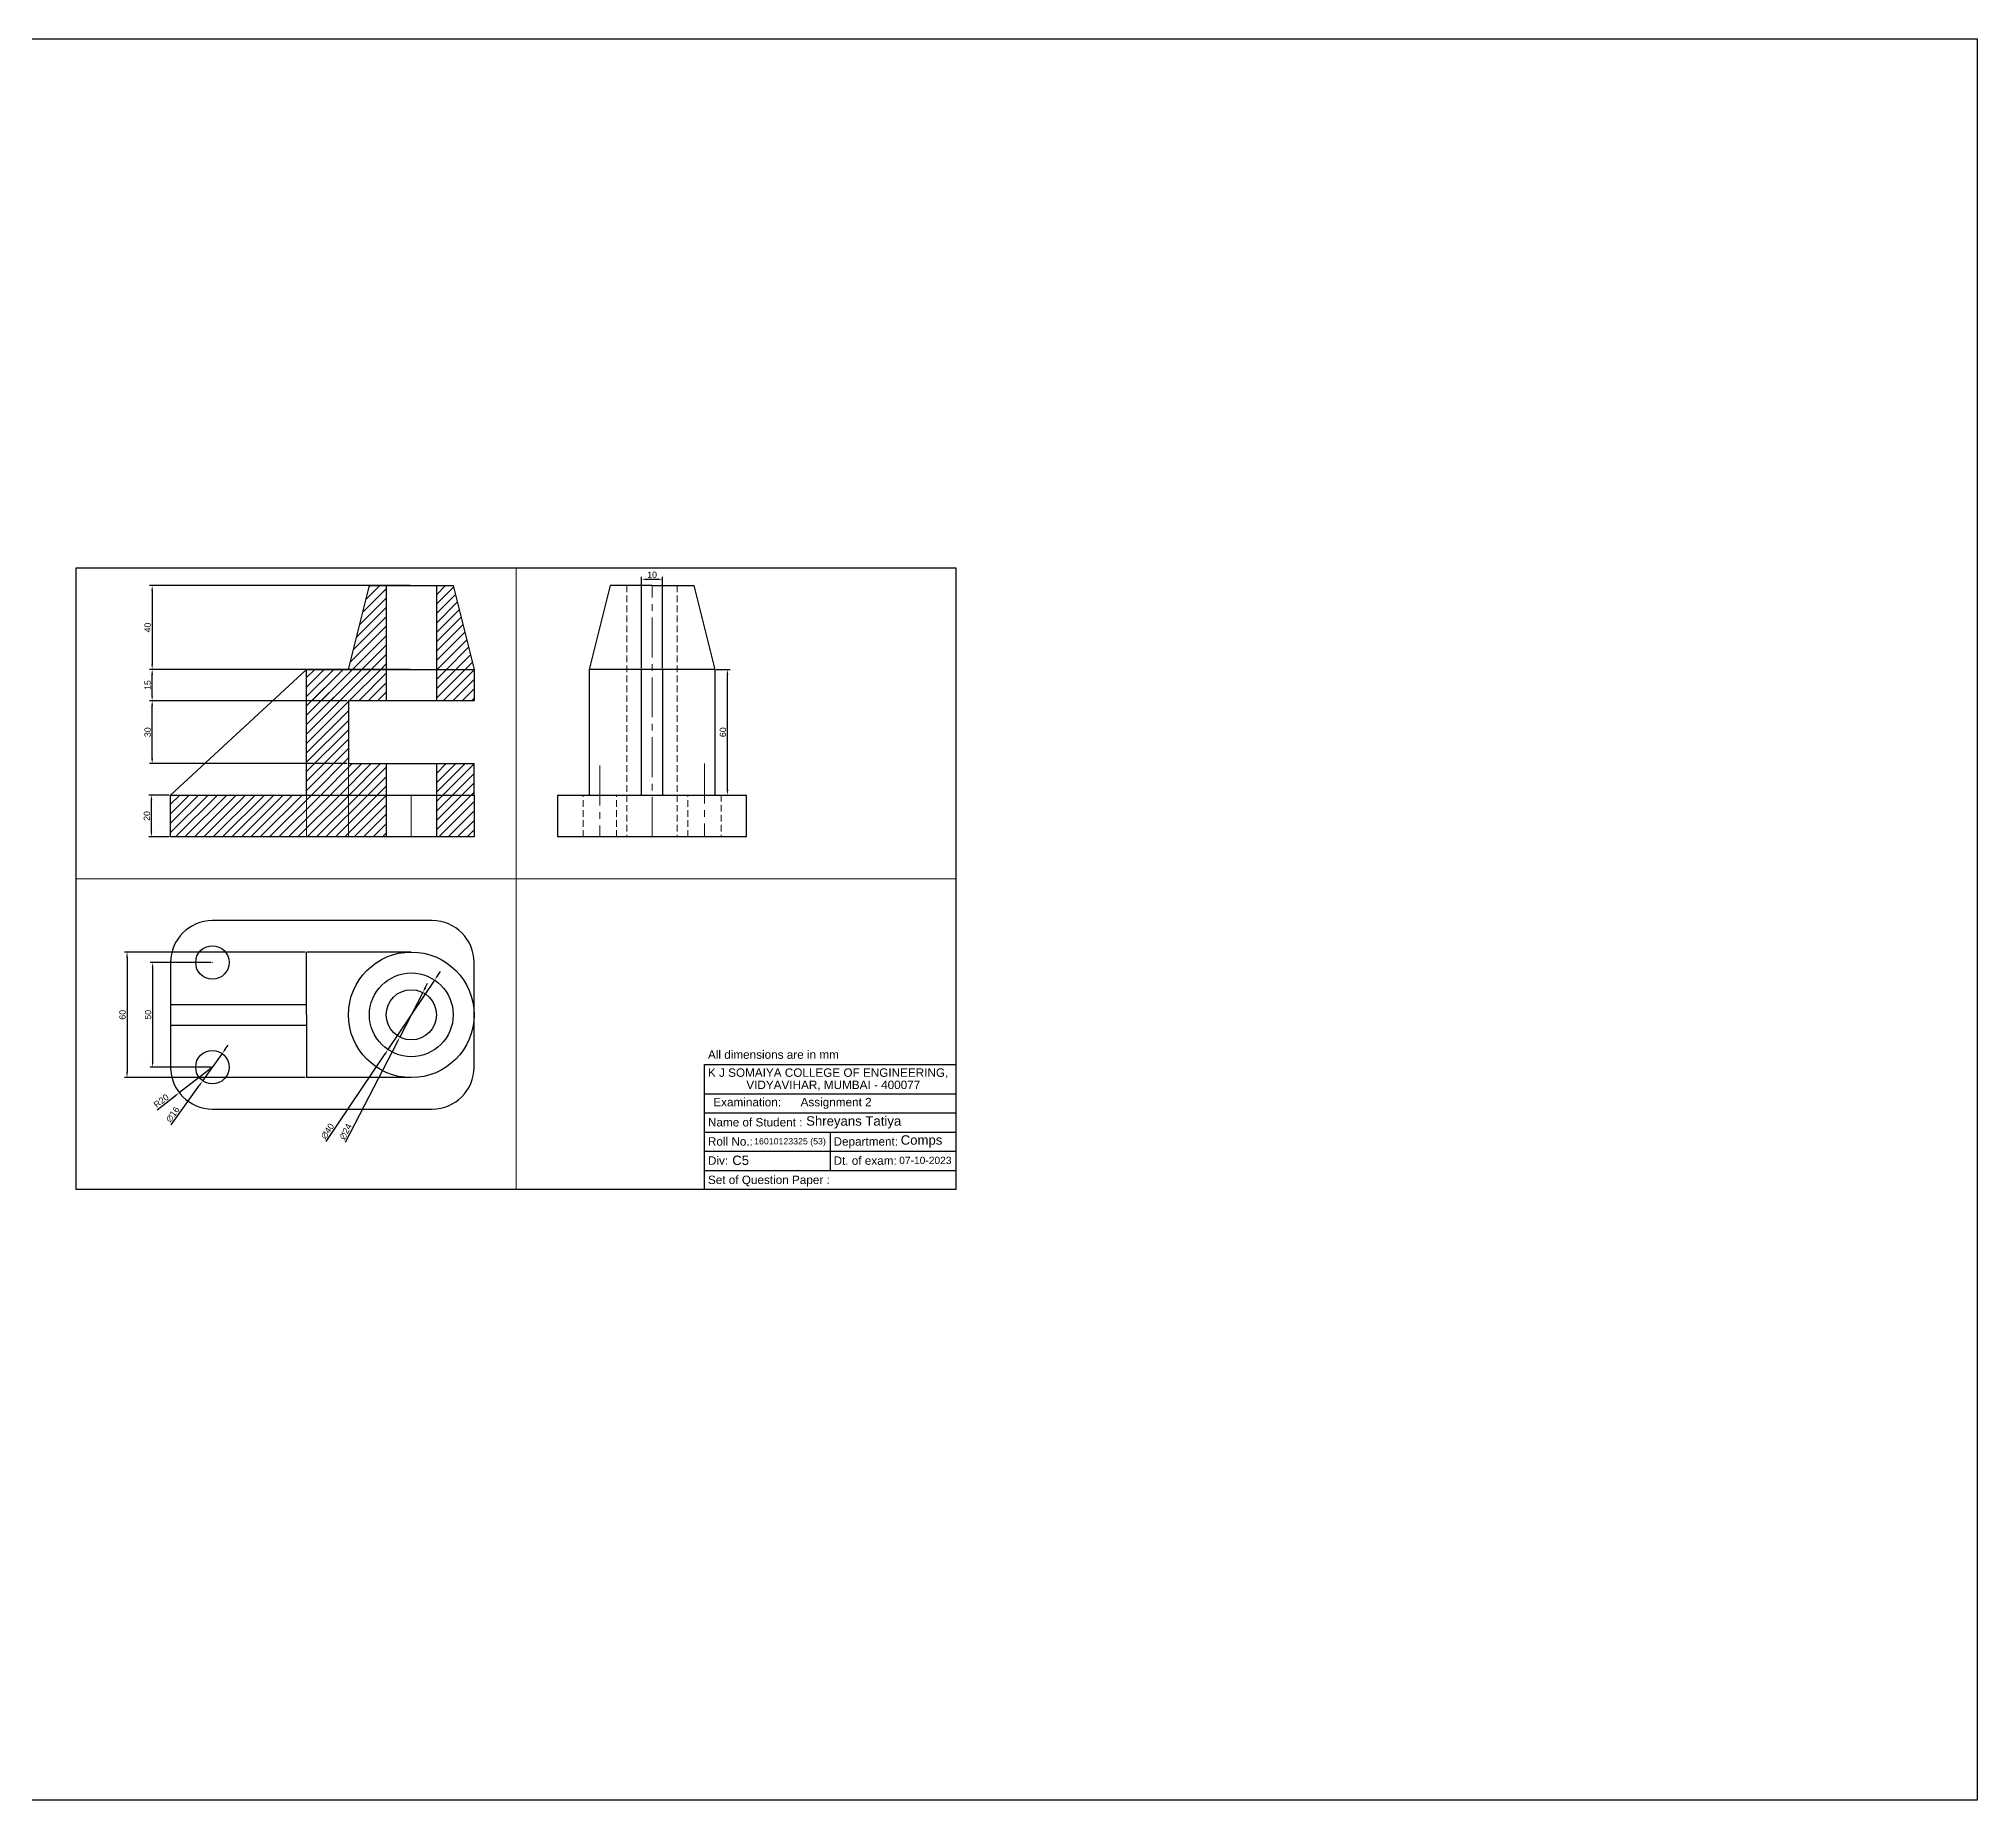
# Model space of a CAD drawing. Header units: millimetres. Extents: x 1946 to 3739, y 871 to 1713.
# Drawn here: x 2814 to 3739, y 871 to 1713 of the extents above; entities that cross this region are included whole.
import ezdxf

# ---------------------------------------------------------------- set-up
doc = ezdxf.new("R2010")
doc.units = ezdxf.units.MM
doc.linetypes.add('CENTER2', pattern=[28.575, 19.05, -3.175, 3.175, -3.175])
doc.linetypes.add('HIDDEN2', pattern=[4.7625, 3.175, -1.5875])
doc.styles.get("Standard").update_dxf_attribs({"font": 'arial.ttf'})
doc.dimstyles.new('ISO-25', dxfattribs={"dimtxt": 3, "dimasz": 2.5, "dimexe": 1.25, "dimexo": 0.625, "dimtad": 1, "dimdec": 0, "dimdsep": 46, "dimtxsty": 'Standard', "dimcen": 2.5, "dimadec": 0, "dimazin": 0, "dimtfac": 1, "dimtdec": 0, "dimtmove": 0, "dimatfit": 3, "dimfxl": 1, "dimarcsym": 0})
pattern_1 = [(45, (-80, -20), (-2.245064, 2.245064), [])]

# ---------------------------------------------------------------- blocks, each defined once
blk = doc.blocks.new('*D21')
at = {"color": 0, "lineweight": -2, "transparency": 16777216}
for p, q in [((2998.15, 1259.32), (2999.3, 1261.54)), ((2997.01, 1257.1), (2985.99, 1235.77)), ((2960.11, 1185.67), (2984.84, 1233.55))]:
    blk.add_line(p, q, dxfattribs=at)
at = {"color": 0, "lineweight": -3, "transparency": 16777216}
for points in [[(2997.78, 1259.51), (2998.52, 1259.13), (2997.01, 1257.1)], [(2984.47, 1233.75), (2985.21, 1233.36), (2985.99, 1235.77)]]:
    blk.add_solid(points, dxfattribs=at)
at = {"layer": 'Defpoints', "color": 0, "lineweight": -3, "transparency": 16777216}
for p in [(2997.01, 1257.1), (2985.99, 1235.77)]:
    blk.add_point(p, dxfattribs=at)
at = {"color": 0, "lineweight": -3, "transparency": 16777216, "insert": (2960.13, 1190.6), "char_height": 3, "attachment_point": 5, "rotation": 62.68019}
blk.add_mtext('∅24', dxfattribs=at)
blk = doc.blocks.new('*D22')
at = {"color": 0, "lineweight": -2, "transparency": 16777216}
for p, q in [((3002.65, 1263.04), (2980.35, 1229.83)), ((3004.04, 1265.12), (3005.43, 1267.19)), ((2950.88, 1185.92), (2978.96, 1227.75))]:
    blk.add_line(p, q, dxfattribs=at)
at = {"color": 0, "lineweight": -3, "transparency": 16777216}
for points in [[(3003.69, 1265.35), (3004.38, 1264.89), (3002.65, 1263.04)], [(2978.61, 1227.99), (2979.3, 1227.52), (2980.35, 1229.83)]]:
    blk.add_solid(points, dxfattribs=at)
at = {"layer": 'Defpoints', "color": 0, "lineweight": -3, "transparency": 16777216}
for p in [(3002.65, 1263.04), (2980.35, 1229.83)]:
    blk.add_point(p, dxfattribs=at)
at = {"color": 0, "lineweight": -3, "transparency": 16777216, "insert": (2951.47, 1190.82), "char_height": 3, "attachment_point": 5, "rotation": 56.12847}
blk.add_mtext('∅40', dxfattribs=at)
blk = doc.blocks.new('*D23')
at = {"color": 0, "lineweight": -2, "transparency": 16777216}
for p, q in [((2902.61, 1229.97), (2904.07, 1232)), ((2901.16, 1227.94), (2891.84, 1214.93)), ((2876.8, 1193.94), (2890.38, 1212.9))]:
    blk.add_line(p, q, dxfattribs=at)
at = {"color": 0, "lineweight": -3, "transparency": 16777216}
for points in [[(2902.28, 1230.21), (2902.95, 1229.73), (2901.16, 1227.94)], [(2890.04, 1213.14), (2890.72, 1212.66), (2891.84, 1214.93)]]:
    blk.add_solid(points, dxfattribs=at)
at = {"layer": 'Defpoints', "color": 0, "lineweight": -3, "transparency": 16777216}
for p in [(2901.16, 1227.94), (2891.84, 1214.93)]:
    blk.add_point(p, dxfattribs=at)
at = {"color": 0, "lineweight": -3, "transparency": 16777216, "insert": (2877.54, 1198.83), "char_height": 3, "attachment_point": 5, "rotation": 54.3751}
blk.add_mtext('∅16', dxfattribs=at)
blk = doc.blocks.new('*D24')
at = {"color": 0, "lineweight": -2, "transparency": 16777216}
for p, q in [((2896.5, 1221.44), (2880.65, 1209.24)), ((2870.03, 1201.06), (2878.67, 1207.71))]:
    blk.add_line(p, q, dxfattribs=at)
at = {"color": 0, "lineweight": -3, "transparency": 16777216}
blk.add_solid([(2878.42, 1208.04), (2878.92, 1207.38), (2880.65, 1209.24)], dxfattribs=at)
at = {"layer": 'Defpoints', "color": 0, "lineweight": -3, "transparency": 16777216}
for p in [(2896.5, 1221.44), (2880.65, 1209.24)]:
    blk.add_point(p, dxfattribs=at)
at = {"color": 0, "lineweight": -3, "transparency": 16777216, "insert": (2872.04, 1205.33), "char_height": 3, "attachment_point": 5, "rotation": 37.58997}
blk.add_mtext('R20', dxfattribs=at)
blk = doc.blocks.new('*D25')
at = {"color": 0, "lineweight": -2, "transparency": 16777216}
for p, q in [((2895.87, 1271.44), (2866.69, 1271.44)), ((2867.94, 1268.94), (2867.94, 1223.94)), ((2895.87, 1221.44), (2866.69, 1221.44))]:
    blk.add_line(p, q, dxfattribs=at)
at = {"color": 0, "lineweight": -3, "transparency": 16777216}
for points in [[(2867.52, 1268.94), (2868.35, 1268.94), (2867.94, 1271.44)], [(2867.52, 1223.94), (2868.35, 1223.94), (2867.94, 1221.44)]]:
    blk.add_solid(points, dxfattribs=at)
at = {"layer": 'Defpoints', "color": 0, "lineweight": -3, "transparency": 16777216}
for p in [(2896.5, 1271.44), (2867.94, 1221.44), (2896.5, 1221.44)]:
    blk.add_point(p, dxfattribs=at)
at = {"color": 0, "lineweight": -3, "transparency": 16777216, "insert": (2865.78, 1246.44), "char_height": 3, "attachment_point": 5, "rotation": 90}
blk.add_mtext('50', dxfattribs=at)
blk = doc.blocks.new('*D28')
at = {"color": 0, "lineweight": -2, "transparency": 16777216}
for p, q in [((2875.87, 1351.44), (2866.12, 1351.44)), ((2867.37, 1333.94), (2867.37, 1348.94)), ((2875.87, 1331.44), (2866.12, 1331.44))]:
    blk.add_line(p, q, dxfattribs=at)
at = {"color": 0, "lineweight": -3, "transparency": 16777216}
for points in [[(2866.95, 1348.94), (2867.78, 1348.94), (2867.37, 1351.44)], [(2866.95, 1333.94), (2867.78, 1333.94), (2867.37, 1331.44)]]:
    blk.add_solid(points, dxfattribs=at)
at = {"layer": 'Defpoints', "color": 0, "lineweight": -3, "transparency": 16777216}
for p in [(2867.37, 1351.44), (2876.5, 1351.44), (2876.5, 1331.44)]:
    blk.add_point(p, dxfattribs=at)
at = {"color": 0, "lineweight": -3, "transparency": 16777216, "insert": (2865.21, 1341.44), "char_height": 3, "attachment_point": 5, "rotation": 90}
blk.add_mtext('20', dxfattribs=at)
blk = doc.blocks.new('*D29')
at = {"color": 0, "lineweight": -2, "transparency": 16777216}
for p, q in [((2960.87, 1396.44), (2866.47, 1396.44)), ((2867.72, 1368.94), (2867.72, 1393.94)), ((2960.87, 1366.44), (2866.47, 1366.44))]:
    blk.add_line(p, q, dxfattribs=at)
at = {"color": 0, "lineweight": -3, "transparency": 16777216}
for points in [[(2867.3, 1393.94), (2868.14, 1393.94), (2867.72, 1396.44)], [(2867.3, 1368.94), (2868.14, 1368.94), (2867.72, 1366.44)]]:
    blk.add_solid(points, dxfattribs=at)
at = {"layer": 'Defpoints', "color": 0, "lineweight": -3, "transparency": 16777216}
for p in [(2867.72, 1396.44), (2961.5, 1396.44), (2961.5, 1366.44)]:
    blk.add_point(p, dxfattribs=at)
at = {"color": 0, "lineweight": -3, "transparency": 16777216, "insert": (2865.56, 1381.44), "char_height": 3, "attachment_point": 5, "rotation": 90}
blk.add_mtext('30', dxfattribs=at)
blk = doc.blocks.new('*D30')
at = {"color": 0, "lineweight": -2, "transparency": 16777216}
for p, q in [((2940.87, 1411.44), (2866.47, 1411.44)), ((2867.72, 1398.94), (2867.72, 1408.94)), ((2940.87, 1396.44), (2866.47, 1396.44))]:
    blk.add_line(p, q, dxfattribs=at)
at = {"color": 0, "lineweight": -3, "transparency": 16777216}
for points in [[(2867.3, 1408.94), (2868.14, 1408.94), (2867.72, 1411.44)], [(2867.3, 1398.94), (2868.14, 1398.94), (2867.72, 1396.44)]]:
    blk.add_solid(points, dxfattribs=at)
at = {"layer": 'Defpoints', "color": 0, "lineweight": -3, "transparency": 16777216}
for p in [(2867.72, 1411.44), (2941.5, 1411.44), (2941.5, 1396.44)]:
    blk.add_point(p, dxfattribs=at)
at = {"color": 0, "lineweight": -3, "transparency": 16777216, "insert": (2865.56, 1403.94), "char_height": 3, "attachment_point": 5, "rotation": 90}
blk.add_mtext('15', dxfattribs=at)
blk = doc.blocks.new('*D31')
at = {"color": 0, "lineweight": -2, "transparency": 16777216}
for p, q in [((2990.87, 1451.44), (2866.47, 1451.44)), ((2867.72, 1448.94), (2867.72, 1413.94)), ((2990.87, 1411.44), (2866.47, 1411.44))]:
    blk.add_line(p, q, dxfattribs=at)
at = {"color": 0, "lineweight": -3, "transparency": 16777216}
for points in [[(2867.3, 1448.94), (2868.14, 1448.94), (2867.72, 1451.44)], [(2867.3, 1413.94), (2868.14, 1413.94), (2867.72, 1411.44)]]:
    blk.add_solid(points, dxfattribs=at)
at = {"layer": 'Defpoints', "color": 0, "lineweight": -3, "transparency": 16777216}
for p in [(2991.5, 1451.44), (2867.72, 1411.44), (2991.5, 1411.44)]:
    blk.add_point(p, dxfattribs=at)
at = {"color": 0, "lineweight": -3, "transparency": 16777216, "insert": (2865.56, 1431.44), "char_height": 3, "attachment_point": 5, "rotation": 90}
blk.add_mtext('40', dxfattribs=at)
blk = doc.blocks.new('*D32')
at = {"color": 0, "lineweight": -2, "transparency": 16777216}
for p, q in [((3101.5, 1412.06), (3101.5, 1455.72)), ((3104, 1454.47), (3109, 1454.47)), ((3111.5, 1412.06), (3111.5, 1455.72))]:
    blk.add_line(p, q, dxfattribs=at)
at = {"color": 0, "lineweight": -3, "transparency": 16777216}
for points in [[(3104, 1454.89), (3104, 1454.06), (3101.5, 1454.47)], [(3109, 1454.89), (3109, 1454.06), (3111.5, 1454.47)]]:
    blk.add_solid(points, dxfattribs=at)
at = {"layer": 'Defpoints', "color": 0, "lineweight": -3, "transparency": 16777216}
for p in [(3111.5, 1454.47), (3101.5, 1411.44), (3111.5, 1411.44)]:
    blk.add_point(p, dxfattribs=at)
at = {"color": 0, "lineweight": -3, "transparency": 16777216, "insert": (3106.5, 1456.63), "char_height": 3, "attachment_point": 5}
blk.add_mtext('10', dxfattribs=at)
blk = doc.blocks.new('*D33')
at = {"color": 0, "lineweight": -2, "transparency": 16777216}
for p, q in [((3137.12, 1411.44), (3143.75, 1411.44)), ((3142.5, 1353.94), (3142.5, 1408.94)), ((3137.12, 1351.44), (3143.75, 1351.44))]:
    blk.add_line(p, q, dxfattribs=at)
at = {"color": 0, "lineweight": -3, "transparency": 16777216}
for points in [[(3142.08, 1408.94), (3142.92, 1408.94), (3142.5, 1411.44)], [(3142.08, 1353.94), (3142.92, 1353.94), (3142.5, 1351.44)]]:
    blk.add_solid(points, dxfattribs=at)
at = {"layer": 'Defpoints', "color": 0, "lineweight": -3, "transparency": 16777216}
for p in [(3136.5, 1411.44), (3142.5, 1411.44), (3136.5, 1351.44)]:
    blk.add_point(p, dxfattribs=at)
at = {"color": 0, "lineweight": -3, "transparency": 16777216, "insert": (3140.34, 1381.44), "char_height": 3, "attachment_point": 5, "rotation": 90}
blk.add_mtext('60', dxfattribs=at)
blk = doc.blocks.new('*D34')
at = {"color": 0, "lineweight": -2, "transparency": 16777216}
for p, q in [((2940.87, 1276.44), (2854.47, 1276.44)), ((2855.72, 1273.94), (2855.72, 1218.94)), ((2940.87, 1216.44), (2854.47, 1216.44))]:
    blk.add_line(p, q, dxfattribs=at)
at = {"color": 0, "lineweight": -3, "transparency": 16777216}
for points in [[(2855.3, 1273.94), (2856.13, 1273.94), (2855.72, 1276.44)], [(2855.3, 1218.94), (2856.13, 1218.94), (2855.72, 1216.44)]]:
    blk.add_solid(points, dxfattribs=at)
at = {"layer": 'Defpoints', "color": 0, "lineweight": -3, "transparency": 16777216}
for p in [(2941.5, 1276.44), (2855.72, 1216.44), (2941.5, 1216.44)]:
    blk.add_point(p, dxfattribs=at)
at = {"color": 0, "lineweight": -3, "transparency": 16777216, "insert": (2853.56, 1246.44), "char_height": 3, "attachment_point": 5, "rotation": 90}
blk.add_mtext('60', dxfattribs=at)

msp = doc.modelspace()

# ---------------------------------------------------------------- hatches: boundary and pattern name
at = {"lineweight": -3}
h = msp.add_hatch(dxfattribs=at)
h.set_pattern_fill('ANSI31', color=256)
h.set_pattern_definition(pattern_1)
h.paths.add_polyline_path([(2961.5, 1411.44), (2979.5, 1411.44), (2979.5, 1451.44), (2971.5, 1451.44)])
h.paths.add_polyline_path([(3011.5, 1451.44), (3003.5, 1451.44), (3003.5, 1411.44), (3011.5, 1411.44), (3021.5, 1411.44)])
h = msp.add_hatch(dxfattribs=at)
h.set_pattern_fill('ANSI31', color=256)
h.set_pattern_definition(pattern_1)
h.paths.add_polyline_path([(2979.5, 1411.44), (2941.5, 1411.44), (2941.5, 1396.44), (2961.5, 1396.44), (2979.5, 1396.44)])
h = msp.add_hatch(dxfattribs=at)
h.set_pattern_fill('ANSI31', color=256)
h.set_pattern_definition(pattern_1)
h.paths.add_polyline_path([(2961.5, 1396.44), (2979.5, 1396.44), (2979.5, 1411.44), (2941.5, 1411.44), (2941.5, 1351.44), (2961.5, 1351.44), (2961.5, 1366.44)])
h.paths.add_polyline_path([(2979.5, 1366.44), (2961.5, 1366.44), (2961.5, 1351.44), (2979.5, 1351.44)], flags=17)
h = msp.add_hatch(dxfattribs=at)
h.set_pattern_fill('ANSI31', color=256)
h.set_pattern_definition(pattern_1)
h.paths.add_polyline_path([(3021.5, 1396.44), (3021.5, 1411.44), (3011.5, 1411.44), (3003.5, 1411.44), (3003.5, 1396.44)])
h = msp.add_hatch(dxfattribs=at)
h.set_pattern_fill('ANSI31', color=256)
h.set_pattern_definition(pattern_1)
h.paths.add_polyline_path([(3021.5, 1366.44), (3003.5, 1366.44), (3003.5, 1351.44), (3021.5, 1351.44)])
h.paths.add_polyline_path([(3021.5, 1351.44), (3003.5, 1351.44), (3003.5, 1331.44), (3021.5, 1331.44)])
h = msp.add_hatch(dxfattribs=at)
h.set_pattern_fill('ANSI31', color=256)
h.set_pattern_definition(pattern_1)
h.paths.add_polyline_path([(2888.5, 1351.44), (2876.5, 1351.44), (2876.5, 1331.44), (2888.5, 1331.44)])
h.paths.add_polyline_path([(2896.5, 1351.44), (2888.5, 1351.44), (2888.5, 1331.44), (2896.5, 1331.44)])
h.paths.add_polyline_path([(2904.5, 1351.44), (2896.5, 1351.44), (2896.5, 1331.44), (2904.5, 1331.44)])
h.paths.add_polyline_path([(2941.5, 1351.44), (2904.5, 1351.44), (2904.5, 1331.44), (2941.5, 1331.44)])
h.paths.add_polyline_path([(2961.5, 1351.44), (2941.5, 1351.44), (2941.5, 1331.44), (2961.5, 1331.44)])
h.paths.add_polyline_path([(2979.5, 1351.44), (2961.5, 1351.44), (2961.5, 1331.44), (2979.5, 1331.44)])

# ---------------------------------------------------------------- linework, layer by layer
for p, q in [((2831.5, 1459.94), (3251.5, 1459.94)), ((2831.5, 1162.94), (2831.5, 1459.94)), ((3251.5, 1459.94), (3251.5, 1162.94)), ((3131.5, 1222.76), (3251.5, 1222.76)), ((3131.5, 1162.94), (3131.5, 1222.76)), ((3251.5, 1217.94), (3251.5, 1162.94)), ((3131.5, 1208.77), (3251.5, 1208.77)), ((3131.5, 1199.6), (3251.5, 1199.6)), ((3131.5, 1190.44), (3251.5, 1190.44)), ((3191.5, 1190.44), (3191.5, 1172.1)), ((3131.5, 1181.27), (3251.5, 1181.27)), ((3131.5, 1172.1), (3251.5, 1172.1)), ((3251.5, 1162.94), (2831.5, 1162.94)), ((3251.5, 1162.94), (3131.5, 1162.94))]:
    msp.add_line(p, q)
at = {"lineweight": 9}
for p, q in [((3041.5, 1459.94), (3041.5, 1162.94)), ((2991.5, 1451.44), (2979.5, 1451.44)), ((2991.5, 1451.44), (3003.5, 1451.44)), ((3101.5, 1411.44), (3111.5, 1411.44)), ((2961.5, 1366.44), (2961.5, 1331.44)), ((2876.5, 1351.44), (2941.5, 1351.44)), ((2876.5, 1351.44), (2888.5, 1351.44)), ((2888.5, 1351.44), (2904.5, 1351.44)), ((2941.5, 1351.44), (2941.5, 1331.44)), ((2979.5, 1351.44), (2979.5, 1331.44)), ((2991.5, 1351.44), (2991.5, 1331.44)), ((3003.5, 1351.44), (3003.5, 1331.44)), ((3073.5, 1351.44), (3089.5, 1351.44)), ((3101.5, 1351.44), (3111.5, 1351.44)), ((3123.5, 1351.44), (3139.5, 1351.44)), ((3139.5, 1331.44), (3123.5, 1331.44)), ((2831.5, 1311.44), (3251.5, 1311.44)), ((3073.5, 1311.44), (3089.5, 1311.44)), ((3003.5, 1291.44), (3003.5, 1291.34)), ((3003.5, 1201.54), (3003.5, 1201.44))]:
    msp.add_line(p, q, dxfattribs=at)
at = {"lineweight": 30}
for p, q in [((2961.5, 1411.44), (2971.5, 1451.44)), ((2971.5, 1451.44), (3011.5, 1451.44)), ((2979.5, 1451.44), (2979.5, 1411.44)), ((3003.5, 1451.44), (3003.5, 1411.44)), ((3011.5, 1451.44), (3021.5, 1411.44)), ((3086.5, 1451.44), (3076.5, 1411.44)), ((3106.5, 1451.44), (3086.5, 1451.44)), ((3106.5, 1451.44), (3094.5, 1451.44)), ((3106.5, 1451.44), (3126.5, 1451.44)), ((3106.5, 1451.44), (3118.5, 1451.44)), ((3126.5, 1451.44), (3136.5, 1411.44)), ((2941.5, 1411.44), (2876.5, 1351.44)), ((2941.5, 1351.44), (2941.5, 1411.44)), ((2941.5, 1411.44), (3011.5, 1411.44)), ((2979.5, 1411.44), (2979.5, 1396.44)), ((3003.5, 1411.44), (3003.5, 1396.44)), ((3021.5, 1411.44), (3021.5, 1396.44)), ((3136.5, 1411.44), (3076.5, 1411.44)), ((3076.5, 1411.44), (3076.5, 1351.44)), ((3101.5, 1351.44), (3101.5, 1411.44)), ((3111.5, 1411.44), (3111.5, 1351.44)), ((3136.5, 1411.44), (3136.5, 1351.44)), ((3021.5, 1396.44), (2961.5, 1396.44)), ((2961.5, 1396.44), (2961.5, 1366.44)), ((2961.5, 1366.44), (3021.5, 1366.44)), ((2979.5, 1366.44), (2979.5, 1351.44)), ((3003.5, 1366.44), (3003.5, 1331.44)), ((3021.5, 1351.44), (3021.5, 1366.44)), ((2876.5, 1331.44), (2876.5, 1351.44)), ((2876.5, 1351.44), (3021.5, 1351.44)), ((2979.5, 1351.44), (2979.5, 1331.44)), ((3021.5, 1351.44), (3021.5, 1331.44)), ((3061.5, 1331.44), (3061.5, 1351.44)), ((3061.5, 1351.44), (3151.5, 1351.44)), ((3151.5, 1351.44), (3151.5, 1331.44)), ((3021.5, 1331.44), (2876.5, 1331.44)), ((3151.5, 1331.44), (3061.5, 1331.44)), ((3001.5, 1291.44), (2896.5, 1291.44)), ((2876.5, 1271.44), (2876.5, 1221.44)), ((2941.5, 1246.44), (2941.5, 1276.44)), ((2991.5, 1276.44), (2941.5, 1276.44)), ((3021.5, 1221.44), (3021.5, 1271.44)), ((2876.5, 1251.44), (2941.5, 1251.44)), ((2876.5, 1241.44), (2941.5, 1241.44)), ((2941.5, 1246.44), (2941.5, 1216.44)), ((2991.5, 1216.44), (2941.5, 1216.44)), ((2896.5, 1201.44), (3001.5, 1201.44))]:
    msp.add_line(p, q, dxfattribs=at)
at = {"linetype": 'HIDDEN2', "lineweight": 9}
for p, q in [((2979.5, 1451.44), (2979.5, 1396.44)), ((3003.5, 1451.44), (3003.5, 1396.44)), ((3094.5, 1451.44), (3094.5, 1331.44)), ((3118.5, 1451.44), (3118.5, 1331.44)), ((2979.5, 1366.44), (2979.5, 1351.44)), ((3003.5, 1366.44), (3003.5, 1351.44)), ((3073.5, 1331.44), (3073.5, 1351.44)), ((3089.5, 1331.44), (3089.5, 1351.44)), ((3123.5, 1331.44), (3123.5, 1351.44)), ((3139.5, 1351.44), (3139.5, 1331.44))]:
    msp.add_line(p, q, dxfattribs=at)
at = {"linetype": 'CENTER2', "lineweight": 9}
for p, q in [((3106.5, 1331.44), (3106.5, 1451.44)), ((3081.5, 1365.49), (3081.5, 1331.44)), ((3131.5, 1366.46), (3131.5, 1331.44))]:
    msp.add_line(p, q, dxfattribs=at)
at = {"linetype": 'CENTER2', "lineweight": 30}
msp.add_line((3011.5, 1411.44), (3021.5, 1411.44), dxfattribs=at)
at = {"lineweight": -3}
for p, q in [((3101.5, 1351.44), (3101.5, 1351.44)), ((2896.39, 1271.35), (2896.5, 1271.44))]:
    msp.add_line(p, q, dxfattribs=at)
msp.add_lwpolyline([(1945.52, 1712.68), (3739.42, 1712.68), (3739.42, 871.26), (1945.52, 871.26)], close=True)
at = {"lineweight": 9}
msp.add_lwpolyline([(2831.5, 1162.94), (3251.5, 1162.94), (3251.5, 1459.94), (2831.5, 1459.94)], close=True, dxfattribs=at)
at = {"lineweight": 30}
for centre, radius in [((2896.5, 1271.44), 8), ((2991.5, 1246.44), 30), ((2991.5, 1246.44), 20), ((2991.5, 1246.44), 12), ((2896.5, 1221.44), 8)]:
    msp.add_circle(centre, radius, dxfattribs=at)
for centre, start, end in [((2896.5, 1271.44), 90, 180), ((3001.5, 1271.44), 0, 90), ((2896.5, 1221.44), 180, 270), ((3001.5, 1221.44), 270, 0)]:
    msp.add_arc(centre, 20, start, end, dxfattribs=at)

# ---------------------------------------------------------------- texts
for s, height, p in [('All dimensions are in mm', 4.0079, (3133.18, 1225.44)), ('K J SOMAIYA COLLEGE OF ENGINEERING, ', 4.0079, (3133.18, 1216.83)), ('VIDYAVIHAR, MUMBAI - 400077', 4.0079, (3151.51, 1210.98)), ('Examination:      Assignment 2', 4.0079, (3135.74, 1202.75)), ('Name of Student : ', 4.0079, (3133.18, 1193.12)), ('Roll No.: ', 4.008, (3133.18, 1183.95)), ('Department: ', 4.0079, (3193.18, 1183.95)), ('Div: ', 4.008, (3133.18, 1174.79)), ('Dt. of exam:', 4.0079, (3193.18, 1174.79)), ('Set of Question Paper : ', 4.0079, (3133.18, 1165.62))]:
    msp.add_text(s, height=height).set_placement(p)
at = {"attachment_point": 1}
for s, width, insert, char_height in [('{\\H1.5x;Shreyans Tatiya}', 67.2729, (3180.08, 1197.98), 3), ('16010123325 (53)', 34.3943, (3155.23, 1187.53), 3), ('Comps', 24.6975, (3225.23, 1188.9), 4.5), ('C5', 42.8793, (3144.78, 1179.2), 4.5)]:
    msp.add_mtext_dynamic_manual_height_columns(s, width=width, gutter_width=12.5, heights=[0], dxfattribs=dict(at, insert=insert, char_height=char_height))
at = {"lineweight": -3, "insert": (3224.52, 1178.65), "char_height": 3.5, "attachment_point": 1}
msp.add_mtext_dynamic_manual_height_columns('07-10-2023', width=28.171, gutter_width=12.5, heights=[0], dxfattribs=at)

# ---------------------------------------------------------------- dimensions: what is measured, and where the dimension line sits
at = {"lineweight": -3}
dim = msp.add_linear_dim(base=(3111.5, 1454.47), p1=(3101.5, 1411.44), p2=(3111.5, 1411.44), dimstyle='ISO-25', dxfattribs=at)
dim.commit()
dim.dimension.update_dxf_attribs({"geometry": '*D32', "text_midpoint": (3106.5, 1456.63)})
for base, p1, p2, picture, middle in [((2867.72, 1411.44), (2991.5, 1451.44), (2991.5, 1411.44), '*D31', (2865.56, 1431.44)), ((2867.72, 1411.44), (2941.5, 1396.44), (2941.5, 1411.44), '*D30', (2865.56, 1403.94)), ((3142.5, 1411.44), (3136.5, 1351.44), (3136.5, 1411.44), '*D33', (3140.34, 1381.44)), ((2867.72, 1396.44), (2961.5, 1366.44), (2961.5, 1396.44), '*D29', (2865.56, 1381.44)), ((2867.37, 1351.44), (2876.5, 1331.44), (2876.5, 1351.44), '*D28', (2865.21, 1341.44)), ((2855.72, 1216.44), (2941.5, 1276.44), (2941.5, 1216.44), '*D34', (2853.56, 1246.44)), ((2867.94, 1221.44), (2896.5, 1271.44), (2896.5, 1221.44), '*D25', (2865.78, 1246.44))]:
    dim = msp.add_linear_dim(base=base, p1=p1, p2=p2, angle=90, dimstyle='ISO-25', dxfattribs=at)
    dim.commit()
    dim.dimension.update_dxf_attribs({"geometry": picture, "text_midpoint": middle})
for p1, p2, picture, middle in [((3002.65, 1263.04), (2980.35, 1229.83), '*D22', (2953.33, 1189.57)), ((2997.01, 1257.1), (2985.99, 1235.77), '*D21', (2962.12, 1189.57)), ((2901.16, 1227.94), (2891.84, 1214.93), '*D23', (2879.36, 1197.53))]:
    dim = msp.add_diameter_dim_2p(p1=p1, p2=p2, dimstyle='ISO-25', dxfattribs=at)
    dim.commit()
    dim.dimension.update_dxf_attribs({"geometry": picture, "text_midpoint": middle, "dimtype": 163})
dim = msp.add_radius_dim(center=(2896.5, 1221.44), mpoint=(2880.65, 1209.24), dimstyle='ISO-25', dxfattribs=at)
dim.commit()
dim.dimension.update_dxf_attribs({"geometry": '*D24', "text_midpoint": (2872.04, 1205.33)})

doc.saveas('drawing.dxf')
